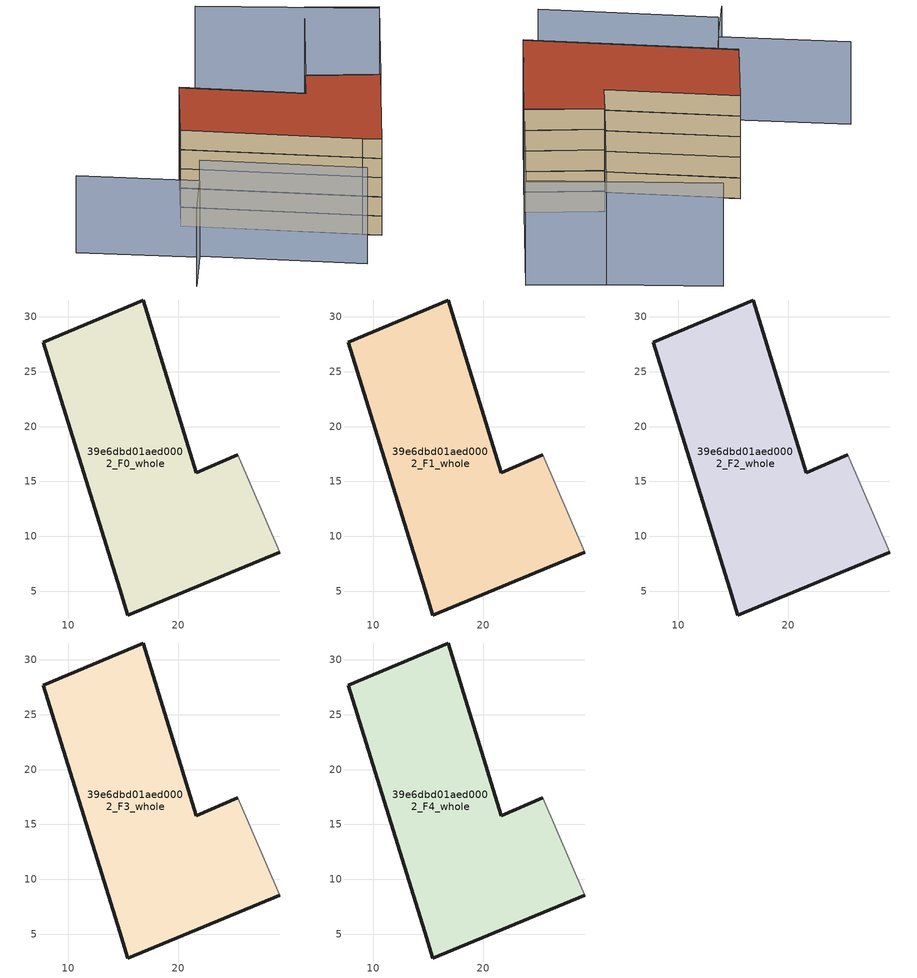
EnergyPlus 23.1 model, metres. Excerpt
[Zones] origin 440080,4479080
39e6dbd01aed0002_F0_whole
 floor ground (EU_floor_Construction): 29.24,8.55 25.44,17.41 21.66,15.8 16.79,31.53 7.71,27.69 14.67,5.24 15.41,2.84 z0
 wall outside (EU_wall_Construction): 29.24,8.55 15.41,2.84 14.67,5.24 7.71,27.69 16.79,31.53 21.66,15.8 25.44,17.41 z0:3
 wall adiabatic (EU_wall_Construction): 25.44,17.41 29.24,8.55 z0:3
39e6dbd01aed0002_F1_whole
 floor to 39e6dbd01aed0002_F0_whole (EU_floor_Construction): 29.24,8.55 25.44,17.41 21.66,15.8 16.79,31.53 7.71,27.69 14.67,5.24 15.41,2.84 z3
 wall outside (EU_wall_Construction): 29.24,8.55 15.41,2.84 14.67,5.24 7.71,27.69 16.79,31.53 21.66,15.8 25.44,17.41 z3:6
 wall adiabatic (EU_wall_Construction): 25.44,17.41 29.24,8.55 z3:6
39e6dbd01aed0002_F2_whole
 floor to 39e6dbd01aed0002_F1_whole (EU_floor_Construction): 29.24,8.55 25.44,17.41 21.66,15.8 16.79,31.53 7.71,27.69 14.67,5.24 15.41,2.84 z6
 wall outside (EU_wall_Construction): 29.24,8.55 15.41,2.84 14.67,5.24 7.71,27.69 16.79,31.53 21.66,15.8 25.44,17.41 z6:9
 wall adiabatic (EU_wall_Construction): 25.44,17.41 29.24,8.55 z6:9
39e6dbd01aed0002_F3_whole
 floor to 39e6dbd01aed0002_F2_whole (EU_floor_Construction): 29.24,8.55 25.44,17.41 21.66,15.8 16.79,31.53 7.71,27.69 14.67,5.24 15.41,2.84 z9
 wall outside (EU_wall_Construction): 29.24,8.55 15.41,2.84 14.67,5.24 7.71,27.69 16.79,31.53 21.66,15.8 25.44,17.41 z9:12
 wall adiabatic (EU_wall_Construction): 25.44,17.41 29.24,8.55 z9:12
39e6dbd01aed0002_F4_whole
 floor to 39e6dbd01aed0002_F3_whole (EU_floor_Construction): 29.24,8.55 25.44,17.41 21.66,15.8 16.79,31.53 7.71,27.69 14.67,5.24 15.41,2.84 z12
 wall outside (EU_wall_Construction): 29.24,8.55 15.41,2.84 14.67,5.24 7.71,27.69 16.79,31.53 21.66,15.8 25.44,17.41 z12:15
 wall adiabatic (EU_wall_Construction): 25.44,17.41 29.24,8.55 z12:15
 roof outside (EU_roof_Construction): 16.79,31.53 21.66,15.8 25.44,17.41 29.24,8.55 15.41,2.84 14.67,5.24 7.71,27.69 z15
shading: 43.17,14.24 34.86,36.5 / 2.28,22.88 8.66,2.15 / 25.44,17.41 39.86,23.34 / 39.86,23.34 43.53,14.39 / 43.53,14.39 29.12,8.47 / 29.12,8.47 25.44,17.41 z0:15; -2.89,38 2.06,22.79 / 2.06,22.79 -4.2,20.75 z0:12
[Building]
EU S2 Campaign: North Axis=0; Terrain=City; Solar Distribution=FullExterior
[Site:Location]
Madrid: Latitude=40.5; Longitude=-3.5; Time Zone=1; Elevation=609
[SizingPeriod:WeatherFileDays]
AnnualSizingPeriod: Begin Month=1; Begin Day of Month=1; End Month=12; End Day of Month=31; Day of Week for Start Day=Monday; Use Weather File Daylight Saving Period=No; Use Weather File Rain and Snow Indicators=No
[MATERIAL]
EU_InternalMass_Material: Roughness=MediumRough; Thickness=0.1; Conductivity=1; Density=1800; Specific Heat=900; Thermal Absorptance=0.9; Solar Absorptance=0.7; Visible Absorptance=0.7
[MATERIAL:NOMASS] Roughness=MediumRough; Thermal Absorptance=0.9; Solar Absorptance=0.7; Visible Absorptance=0.7
Name | Thermal Resistance
EU_wall_NoMass | 0.609216
EU_roof_NoMass | 0.513268
EU_floor_NoMass | 0.568163
[CONSTRUCTION]
EU_wall_Construction: EU_wall_NoMass
EU_roof_Construction: EU_roof_NoMass
EU_floor_Construction: EU_floor_NoMass
EU_InternalMass_Construction: EU_InternalMass_Material
[ZONE] Type=1; Multiplier=1; Ceiling Height=autocalculate; Floor Area=autocalculate; Part of Total Floor Area=Yes
Name | Volume
39e6dbd01aed0002_F0_whole | 899.856
39e6dbd01aed0002_F1_whole; 39e6dbd01aed0002_F2_whole; 39e6dbd01aed0002_F3_whole; 39e6dbd01aed0002_F4_whole | 899.855
[INTERNALMASS] Construction=EU_InternalMass_Construction; Surface Area=299.958
Name | Zone or ZoneList
39e6dbd01aed0002_F0_whole_EU_InternalMass | 39e6dbd01aed0002_F0_whole
39e6dbd01aed0002_F1_whole_EU_InternalMass | 39e6dbd01aed0002_F1_whole
39e6dbd01aed0002_F2_whole_EU_InternalMass | 39e6dbd01aed0002_F2_whole
39e6dbd01aed0002_F3_whole_EU_InternalMass | 39e6dbd01aed0002_F3_whole
39e6dbd01aed0002_F4_whole_EU_InternalMass | 39e6dbd01aed0002_F4_whole
[OTHEREQUIPMENT] Fuel Type=Electricity; Design Level Calculation Method=Watts/Area; Power per Zone Floor Area=1; Fraction Latent=0; Fraction Radiant=0; Fraction Lost=0; Carbon Dioxide Generation Rate=0; EndUse Subcategory=EU_Step8_InternalGains
Name | Zone or ZoneList or Space or SpaceList | Schedule
EU_Step8_InternalGain_39e6dbd01aed0002_F0_whole_f000 | 39e6dbd01aed0002_F0_whole | EU_Step8_GainSchedule_39e6dbd01aed0002_F0_whole_f000
EU_Step8_InternalGain_39e6dbd01aed0002_F1_whole_f000 | 39e6dbd01aed0002_F1_whole | EU_Step8_GainSchedule_39e6dbd01aed0002_F1_whole_f000
EU_Step8_InternalGain_39e6dbd01aed0002_F2_whole_f000 | 39e6dbd01aed0002_F2_whole | EU_Step8_GainSchedule_39e6dbd01aed0002_F2_whole_f000
EU_Step8_InternalGain_39e6dbd01aed0002_F3_whole_f000 | 39e6dbd01aed0002_F3_whole | EU_Step8_GainSchedule_39e6dbd01aed0002_F3_whole_f000
EU_Step8_InternalGain_39e6dbd01aed0002_F4_whole_f000 | 39e6dbd01aed0002_F4_whole | EU_Step8_GainSchedule_39e6dbd01aed0002_F4_whole_f000
[ZONEVENTILATION:DESIGNFLOWRATE] Schedule=EU_AlwaysOn; Design Flow Rate Calculation Method=AirChanges/Hour; Air Changes per Hour=0.752966; Ventilation Type=Natural; Fan Pressure Rise=0; Fan Total Efficiency=1; Constant Term Coefficient=1; Temperature Term Coefficient=0; Velocity Term Coefficient=0; Velocity Squared Term Coefficient=0; Minimum Indoor Temperature=-100; Maximum Indoor Temperature=100; Delta Temperature=-100; Minimum Outdoor Temperature=-100; Maximum Outdoor Temperature=100; Maximum Wind Speed=40
Name | Zone or ZoneList or Space or SpaceList
EU_ConstantAir_39e6dbd01aed0002_F0_whole | 39e6dbd01aed0002_F0_whole
EU_ConstantAir_39e6dbd01aed0002_F1_whole | 39e6dbd01aed0002_F1_whole
EU_ConstantAir_39e6dbd01aed0002_F2_whole | 39e6dbd01aed0002_F2_whole
EU_ConstantAir_39e6dbd01aed0002_F3_whole | 39e6dbd01aed0002_F3_whole
EU_ConstantAir_39e6dbd01aed0002_F4_whole | 39e6dbd01aed0002_F4_whole
[HVACTEMPLATE:THERMOSTAT] Constant Heating Setpoint=20; Constant Cooling Setpoint=50
EU_HeatOnly_39e6dbd01aed0002_F0_whole; EU_HeatOnly_39e6dbd01aed0002_F1_whole; EU_HeatOnly_39e6dbd01aed0002_F2_whole; EU_HeatOnly_39e6dbd01aed0002_F3_whole; EU_HeatOnly_39e6dbd01aed0002_F4_whole
[HVACTEMPLATE:ZONE:IDEALLOADSAIRSYSTEM] System Availability Schedule=EU_AlwaysOn; Maximum Heating Supply Air Temperature=50; Minimum Cooling Supply Air Temperature=13; Maximum Heating Supply Air Humidity Ratio=0.0156; Minimum Cooling Supply Air Humidity Ratio=0.0077; Heating Limit=NoLimit; Cooling Limit=NoLimit; Heating Availability Schedule=EU_AlwaysOn; Cooling Availability Schedule=EU_CoolingOff; Dehumidification Control Type=ConstantSensibleHeatRatio; Cooling Sensible Heat Ratio=0.7; Dehumidification Setpoint=60; Humidification Control Type=None; Humidification Setpoint=30; Outdoor Air Method=None; Outdoor Air Flow Rate per Person=0.00944; Outdoor Air Flow Rate per Zone Floor Area=0; Outdoor Air Flow Rate per Zone=0; Demand Controlled Ventilation Type=None; Outdoor Air Economizer Type=NoEconomizer; Heat Recovery Type=None; Sensible Heat Recovery Effectiveness=0.7; Latent Heat Recovery Effectiveness=0.65
Name | Template Thermostat
39e6dbd01aed0002_F0_whole | EU_HeatOnly_39e6dbd01aed0002_F0_whole
39e6dbd01aed0002_F1_whole | EU_HeatOnly_39e6dbd01aed0002_F1_whole
39e6dbd01aed0002_F2_whole | EU_HeatOnly_39e6dbd01aed0002_F2_whole
39e6dbd01aed0002_F3_whole | EU_HeatOnly_39e6dbd01aed0002_F3_whole
39e6dbd01aed0002_F4_whole | EU_HeatOnly_39e6dbd01aed0002_F4_whole
[SIZING:ZONE] Zone Cooling Design Supply Air Temperature Input Method=SupplyAirTemperature; Zone Cooling Design Supply Air Temperature=13; Zone Heating Design Supply Air Temperature Input Method=SupplyAirTemperature; Zone Heating Design Supply Air Temperature=50; Zone Cooling Design Supply Air Humidity Ratio=0.008; Zone Heating Design Supply Air Humidity Ratio=0.008; Cooling Design Air Flow Method=DesignDay; Cooling Design Air Flow Rate=0; Cooling Minimum Air Flow per Zone Floor Area=0.000762; Cooling Minimum Air Flow=0; Cooling Minimum Air Flow Fraction=0.2; Heating Design Air Flow Method=DesignDay; Heating Design Air Flow Rate=0; Heating Maximum Air Flow per Zone Floor Area=0.002032; Heating Maximum Air Flow=0.141576; Heating Maximum Air Flow Fraction=0.3; Account for Dedicated Outdoor Air System=No; Dedicated Outdoor Air System Control Strategy=NeutralSupplyAir; Dedicated Outdoor Air Low Setpoint Temperature for Design=autosize; Dedicated Outdoor Air High Setpoint Temperature for Design=autosize; Zone Load Sizing Method=Sensible Load Only No Latent Load; Zone Latent Cooling Design Supply Air Humidity Ratio Input Method=HumidityRatioDifference; Zone Cooling Design Supply Air Humidity Ratio Difference=0.005; Zone Latent Heating Design Supply Air Humidity Ratio Input Method=HumidityRatioDifference; Zone Humidification Design Supply Air Humidity Ratio Difference=0.005
39e6dbd01aed0002_F0_whole; 39e6dbd01aed0002_F1_whole; 39e6dbd01aed0002_F2_whole; 39e6dbd01aed0002_F3_whole; 39e6dbd01aed0002_F4_whole
[SCHEDULE:CONSTANT]
Name | Hourly Value
EU_AlwaysOn | 1
EU_CoolingOff | 0
[SCHEDULE:FILE] Column Number=1; Rows to Skip at Top=0; Number of Hours of Data=8760; Column Separator=Comma; Interpolate to Timestep=No; Minutes per Item=60; Adjust Schedule for Daylight Savings=Yes
Name | File
EU_Step8_GainSchedule_39e6dbd01aed0002_F0_whole_f000 | ../../schedules/39e6dbd01aed0002/39e6dbd01aed0002_F0_whole_f000_gain.csv
EU_Step8_GainSchedule_39e6dbd01aed0002_F1_whole_f000 | ../../schedules/39e6dbd01aed0002/39e6dbd01aed0002_F1_whole_f000_gain.csv
EU_Step8_GainSchedule_39e6dbd01aed0002_F2_whole_f000 | ../../schedules/39e6dbd01aed0002/39e6dbd01aed0002_F2_whole_f000_gain.csv
EU_Step8_GainSchedule_39e6dbd01aed0002_F3_whole_f000 | ../../schedules/39e6dbd01aed0002/39e6dbd01aed0002_F3_whole_f000_gain.csv
EU_Step8_GainSchedule_39e6dbd01aed0002_F4_whole_f000 | ../../schedules/39e6dbd01aed0002/39e6dbd01aed0002_F4_whole_f000_gain.csv
